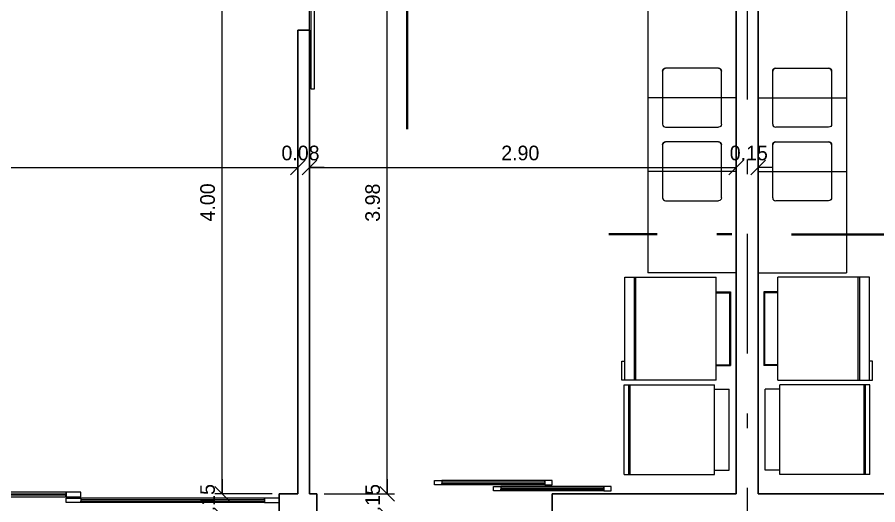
# Model space of a CAD drawing. Header units: metres. Extents: x 2.9 to 62.3, y 8 to 50.1.
# Drawn here: x 25.54 to 31.39, y 15.33 to 18.65 of the extents above; entities that cross this region are included whole.
import ezdxf
from ezdxf.enums import TextEntityAlignment as Align

# ---------------------------------------------------------------- set-up
doc = ezdxf.new("R2010")
doc.units = ezdxf.units.M
doc.header["$MEASUREMENT"] = 0
doc.linetypes.add('DGN Style 4', pattern=[1.626995, 0.812989, -0.406495, 0.001016, -0.406495])
doc.layers.get('Defpoints').update_dxf_attribs({"lineweight": 0})
for name, color, linetype, lineweight in [('00-EDIFICACOES TÉRREO', 7, 'Continuous', 0), ('24 - Textos Gerais', 7, 'Continuous', 0), ('CORNIJAS_VAR NA PLANTA PTIPO 1', 7, 'Continuous', 0), ('Cotas', 13, 'Continuous', 0), ('Level 14', 7, 'Continuous', 0), ('Level 3', 7, 'Continuous', 0), ('Level 36', 7, 'Continuous', 0), ('Level 7', 7, 'Continuous', 0)]:
    doc.layers.add(name, color=color, linetype=linetype, lineweight=lineweight)
doc.styles.add('Style-INTL_ENGINEERING', font='INTL_ENGINEERING.shx')
doc.dimstyles.get("Standard").update_dxf_attribs({"dimtxt": 0.18, "dimasz": 0.18, "dimexe": 0.18, "dimexo": 0.0625, "dimgap": 0.09, "dimtad": 0, "dimtih": 1, "dimtoh": 1, "dimdec": 4, "dimzin": 1, "dimdsep": 46, "dimtxsty": 'Standard', "dimcen": 0, "dimadec": 0, "dimazin": 0, "dimtfac": 1, "dimtdec": 4, "dimtofl": 0, "dimtmove": 0, "dimatfit": 3, "dimfxl": 0, "dimtolj": 1, "dimtzin": 1, "dimarcsym": 0})

# ---------------------------------------------------------------- blocks, each defined once
blk = doc.blocks.new('GELP')
at = {"layer": '24 - Textos Gerais', "color": 172, "linetype": 'Continuous', "lineweight": 0}
for p, q in [((0, 0.7), (0, 0.7)), ((0, 0.7), (0.67, 0.7)), ((0, 0.7), (0, 0)), ((0.57, 0.7), (0.57, 0)), ((0.58, 0.7), (0.58, 0)), ((0.65, 0.7), (0.65, 0)), ((0.67, 0.7), (0.67, 0.5695)), ((0, 0.6), (-0.1, 0.6)), ((-0.1, 0.1), (-0.1, 0.6)), ((0, 0.595), (-0.1, 0.595)), ((-0.095, 0.1), (-0.095, 0.6)), ((0.67, 0.5695), (0.65, 0.5694)), ((0, 0.105), (-0.1, 0.105)), ((0, 0.1), (-0.1, 0.1)), ((0.65, 0), (0, 0))]:
    blk.add_line(p, q, dxfattribs=at)
blk = doc.blocks.new('FREZP')
at = {"layer": '24 - Textos Gerais', "color": 172, "linetype": 'Continuous', "lineweight": 0}
for p, q in [((0.03, -0.1), (0.03, 0)), ((0.03, 0), (0.58, 0)), ((0.58, -0.1), (0.58, 0)), ((0, -0.1), (0.61, -0.1)), ((0, -0.713), (0, -0.1)), ((0.61, -0.713), (0.61, -0.1)), ((0, -0.673), (0.61, -0.673)), ((0, -0.683), (0.61, -0.683)), ((0, -0.713), (0.61, -0.713))]:
    blk.add_line(p, q, dxfattribs=at)
blk = doc.blocks.new('CUBA40')
at = {"layer": '24 - Textos Gerais', "color": 172, "linetype": 'Continuous', "lineweight": 0}
for p, q in [((0.0994, 0.18), (0.0994, -0.18)), ((0.4793, 0.2), (0.1194, 0.2)), ((0.4993, -0.18), (0.4993, 0.18)), ((0.1193, -0.2), (0.4793, -0.2))]:
    blk.add_line(p, q, dxfattribs=at)
at = {"layer": '24 - Textos Gerais', "color": 172, "linetype": 'DGN Style 4', "lineweight": 0}
blk.add_line((0, 0), (0.6, 0), dxfattribs=at)
at = {"layer": '24 - Textos Gerais', "color": 172, "linetype": 'Continuous', "lineweight": 0, "extrusion": (0, 0, -1)}
for centre, start, end in [((-0.1193, 0.18), 359.99996, 89.99995), ((-0.1193, -0.18), 269.99996, 359.99995), ((-0.4793, -0.18), 179.99996, 269.99995), ((-0.4793, -0.18), 179.99996, 269.99995)]:
    blk.add_arc(centre, 0.02, start, end, dxfattribs=at)
at = {"layer": '24 - Textos Gerais', "color": 172, "linetype": 'Continuous', "lineweight": 0}
for centre, start, end in [((0.4793, 0.18), 0.00004, 90.00004), ((0.4793, 0.18), 0.00004, 90.00004), ((0.1193, -0.18), 180.00004, 270.00004), ((0.4793, -0.18), 270.00004, 0.00004)]:
    blk.add_arc(centre, 0.02, start, end, dxfattribs=at)
blk = doc.blocks.new('CUBA40_1')
at = {"layer": '24 - Textos Gerais', "color": 172, "linetype": 'Continuous', "lineweight": 0}
for p, q in [((0.0994, 0.18), (0.0994, -0.18)), ((0.4793, 0.2), (0.1194, 0.2)), ((0.4993, -0.18), (0.4993, 0.18)), ((0.1193, -0.2), (0.4793, -0.2))]:
    blk.add_line(p, q, dxfattribs=at)
at = {"layer": '24 - Textos Gerais', "color": 172, "linetype": 'DGN Style 4', "lineweight": 0}
blk.add_line((0, 0), (0.6, 0), dxfattribs=at)
at = {"layer": '24 - Textos Gerais', "color": 172, "linetype": 'Continuous', "lineweight": 0, "extrusion": (0, 0, -1)}
for centre, start, end in [((-0.1193, 0.18), 359.99996, 89.99995), ((-0.1193, -0.18), 269.99996, 359.99995), ((-0.4793, -0.18), 179.99996, 269.99995), ((-0.4793, -0.18), 179.99996, 269.99995)]:
    blk.add_arc(centre, 0.02, start, end, dxfattribs=at)
at = {"layer": '24 - Textos Gerais', "color": 172, "linetype": 'Continuous', "lineweight": 0}
for centre, start, end in [((0.4793, 0.18), 0.00004, 90.00004), ((0.4793, 0.18), 0.00004, 90.00004), ((0.1193, -0.18), 180.00004, 270.00004), ((0.4793, -0.18), 270.00004, 0.00004)]:
    blk.add_arc(centre, 0.02, start, end, dxfattribs=at)
blk = doc.blocks.new('GELP_1')
at = {"layer": '24 - Textos Gerais', "color": 172, "linetype": 'Continuous', "lineweight": 0}
for p, q in [((0, 0.7), (0, 0.7)), ((0, 0.7), (0.67, 0.7)), ((0, 0.7), (0, 0)), ((0.57, 0.7), (0.57, 0)), ((0.58, 0.7), (0.58, 0)), ((0.65, 0.7), (0.65, 0)), ((0.67, 0.7), (0.67, 0.5695)), ((0, 0.6), (-0.1, 0.6)), ((-0.1, 0.1), (-0.1, 0.6)), ((0, 0.595), (-0.1, 0.595)), ((-0.095, 0.1), (-0.095, 0.6)), ((0.67, 0.5695), (0.65, 0.5694)), ((0, 0.105), (-0.1, 0.105)), ((0, 0.1), (-0.1, 0.1)), ((0.65, 0), (0, 0))]:
    blk.add_line(p, q, dxfattribs=at)
blk = doc.blocks.new('FREZP_1')
at = {"layer": '24 - Textos Gerais', "color": 172, "linetype": 'Continuous', "lineweight": 0}
for p, q in [((0.03, -0.1), (0.03, 0)), ((0.03, 0), (0.58, 0)), ((0.58, -0.1), (0.58, 0)), ((0, -0.1), (0.61, -0.1)), ((0, -0.713), (0, -0.1)), ((0.61, -0.713), (0.61, -0.1)), ((0, -0.673), (0.61, -0.673)), ((0, -0.683), (0.61, -0.683)), ((0, -0.713), (0.61, -0.713))]:
    blk.add_line(p, q, dxfattribs=at)
blk = doc.blocks.new('CUBA40_2')
at = {"layer": '24 - Textos Gerais', "color": 172, "linetype": 'Continuous', "lineweight": 0}
for p, q in [((0.0994, 0.18), (0.0994, -0.18)), ((0.4793, 0.2), (0.1194, 0.2)), ((0.4993, -0.18), (0.4993, 0.18)), ((0.1193, -0.2), (0.4793, -0.2))]:
    blk.add_line(p, q, dxfattribs=at)
at = {"layer": '24 - Textos Gerais', "color": 172, "linetype": 'DGN Style 4', "lineweight": 0}
blk.add_line((0, 0), (0.6, 0), dxfattribs=at)
at = {"layer": '24 - Textos Gerais', "color": 172, "linetype": 'Continuous', "lineweight": 0, "extrusion": (0, 0, -1)}
for centre, start, end in [((-0.1193, 0.18), 359.99996, 89.99995), ((-0.1193, -0.18), 269.99996, 359.99995), ((-0.4793, -0.18), 179.99996, 269.99995), ((-0.4793, -0.18), 179.99996, 269.99995)]:
    blk.add_arc(centre, 0.02, start, end, dxfattribs=at)
at = {"layer": '24 - Textos Gerais', "color": 172, "linetype": 'Continuous', "lineweight": 0}
for centre, start, end in [((0.4793, 0.18), 0.00004, 90.00004), ((0.4793, 0.18), 0.00004, 90.00004), ((0.1193, -0.18), 180.00004, 270.00004), ((0.4793, -0.18), 270.00004, 0.00004)]:
    blk.add_arc(centre, 0.02, start, end, dxfattribs=at)
blk = doc.blocks.new('CUBA40_3')
at = {"layer": '24 - Textos Gerais', "color": 172, "linetype": 'Continuous', "lineweight": 0}
for p, q in [((0.0994, 0.18), (0.0994, -0.18)), ((0.4793, 0.2), (0.1194, 0.2)), ((0.4993, -0.18), (0.4993, 0.18)), ((0.1193, -0.2), (0.4793, -0.2))]:
    blk.add_line(p, q, dxfattribs=at)
at = {"layer": '24 - Textos Gerais', "color": 172, "linetype": 'DGN Style 4', "lineweight": 0}
blk.add_line((0, 0), (0.6, 0), dxfattribs=at)
at = {"layer": '24 - Textos Gerais', "color": 172, "linetype": 'Continuous', "lineweight": 0, "extrusion": (0, 0, -1)}
for centre, start, end in [((-0.1193, 0.18), 359.99996, 89.99995), ((-0.1193, -0.18), 269.99996, 359.99995), ((-0.4793, -0.18), 179.99996, 269.99995), ((-0.4793, -0.18), 179.99996, 269.99995)]:
    blk.add_arc(centre, 0.02, start, end, dxfattribs=at)
at = {"layer": '24 - Textos Gerais', "color": 172, "linetype": 'Continuous', "lineweight": 0}
for centre, start, end in [((0.4793, 0.18), 0.00004, 90.00004), ((0.4793, 0.18), 0.00004, 90.00004), ((0.1193, -0.18), 180.00004, 270.00004), ((0.4793, -0.18), 270.00004, 0.00004)]:
    blk.add_arc(centre, 0.02, start, end, dxfattribs=at)
blk = doc.blocks.new('*U19')
at = {"layer": 'Level 36', "color": 172, "linetype": 'Continuous', "lineweight": 13}
for p, q in [((-0.675, 0.8802), (-0.675, -1)), ((0.675, 0.8802), (0.675, -1)), ((-0.075, -1), (-0.675, -1)), ((0.075, -1), (0.675, -1))]:
    blk.add_line(p, q, dxfattribs=at)
at = {"layer": 'Level 36', "color": 172, "linetype": 'Continuous', "lineweight": 0}
for p, q in [((-0.075, -1), (-0.675, -1)), ((0.075, -1), (0.675, -1))]:
    blk.add_line(p, q, dxfattribs=at)
at = {"layer": '24 - Textos Gerais', "color": 172, "linetype": 'DGN Style 4', "lineweight": 0, "rotation": 180}
for name, p in [('CUBA40', (-0.075, 0.1901)), ('CUBA40_1', (-0.075, -0.3099))]:
    blk.add_blockref(name, p, dxfattribs=at)
at = {"layer": '24 - Textos Gerais', "color": 172, "linetype": 'DGN Style 4', "lineweight": 0, "extrusion": (0, 0, -1), "rotation": 180}
for name, p in [('CUBA40_2', (-0.075, 0.1901)), ('CUBA40_3', (-0.075, -0.3099))]:
    blk.add_blockref(name, p, dxfattribs=at)
at = {"layer": '24 - Textos Gerais', "color": 172, "linetype": 'Continuous', "lineweight": 0, "xscale": 0.9580252202581632, "zscale": 0.9580252202581632, "rotation": 180}
blk.add_blockref('GELP', (-0.2097, -1.0294), dxfattribs=at)
at = {"layer": '24 - Textos Gerais', "color": 172, "linetype": 'Continuous', "lineweight": 0, "extrusion": (0, 0, -1), "xscale": 0.9580252202581632, "zscale": 0.9580252202581632, "rotation": 180}
blk.add_blockref('GELP_1', (-0.2097, -1.0294), dxfattribs=at)
at = {"layer": '24 - Textos Gerais', "color": 172, "linetype": 'Continuous', "lineweight": 0, "extrusion": (0, 0, -1), "rotation": 90}
blk.add_blockref('FREZP', (0.1222, -2.3695), dxfattribs=at)
at = {"layer": '24 - Textos Gerais', "color": 172, "linetype": 'Continuous', "lineweight": 0, "rotation": 90}
blk.add_blockref('FREZP_1', (0.1222, -2.3695), dxfattribs=at)
blk = doc.blocks.new('SC2858')
at = {"layer": '00-EDIFICACOES TÉRREO', "color": 7, "linetype": 'Continuous', "lineweight": 13, "flags": 128}
for points in [[(-0.52496, -0.01499), (-0.47498, -0.01499), (-0.47496, 0.01501), (-0.52498, 0.01501)], [(0.22506, 0.00497), (-0.475, 0.00501), (-0.47496, 0.01501), (0.22504, 0.01497)], [(0.27504, -0.01501), (0.22506, -0.01501), (0.22504, 0.01497), (0.27504, 0.01499)], [(-0.47498, -0.01499), (0.22506, -0.01501), (0.22506, -0.00501), (-0.47498, -0.00497)]]:
    blk.add_lwpolyline(points, close=True, dxfattribs=at)
blk = doc.blocks.new('SC2851')
at = {"layer": '00-EDIFICACOES TÉRREO', "color": 7, "linetype": 'Continuous', "lineweight": 13, "flags": 128}
for points in [[(-0.52498, -0.01499), (-0.475, -0.01499), (-0.47498, 0.01501), (-0.52498, 0.01501)], [(0.22504, 0.00497), (-0.475, 0.00501), (-0.47498, 0.01501), (0.22504, 0.01497)], [(0.27504, -0.01501), (0.22504, -0.01501), (0.22504, 0.01497), (0.27502, 0.01499)], [(-0.475, -0.01499), (0.22504, -0.01501), (0.22504, -0.00501), (-0.47498, -0.00497)]]:
    blk.add_lwpolyline(points, close=True, dxfattribs=at)
blk = doc.blocks.new('PM320')
at = {"layer": 'Level 14', "color": 7, "linetype": 'Continuous', "lineweight": 13, "flags": 128}
for points in [[(1.35, 0.01), (1.45, 0.01), (1.45, -0.0201), (1.35, -0.02)], [(1.45, 0.01), (2.7, 0.01), (2.7, 0), (1.45, -0.0001)], [(2.7, 0.01), (2.8, 0.01), (2.8, -0.02), (2.7, -0.02)], [(2.9, 0.0099), (2.8, 0.01), (2.8, -0.02), (2.9, -0.0201)], [(4.15, 0.01), (2.9, 0.01), (2.9, -0.0001), (4.15, -0.0001)], [(4.25, 0.01), (4.15, 0.01), (4.15, -0.02), (4.25, -0.02)], [(0.0999, -0.06), (0, -0.06), (-0.0001, -0.03), (0.1, -0.03)], [(0.1, -0.03), (1.35, -0.03), (1.35, -0.04), (0.0999, -0.04)], [(1.35, -0.05), (0.0999, -0.05), (0.0999, -0.06), (1.35, -0.06)], [(1.35, -0.06), (1.45, -0.06), (1.45, -0.03), (1.35, -0.03)], [(1.4505, -0.01), (2.7, -0.01), (2.7, -0.02), (1.4506, -0.02)], [(4.1495, -0.01), (2.9, -0.01), (2.9, -0.0201), (4.1495, -0.02)], [(4.25, -0.06), (4.15, -0.06), (4.15, -0.03), (4.25, -0.03)], [(5.5, -0.0301), (4.25, -0.0301), (4.25, -0.04), (5.5, -0.0401)], [(4.25, -0.05), (5.5, -0.0501), (5.5, -0.0601), (4.25, -0.06)], [(5.5, -0.0601), (5.6, -0.0601), (5.6, -0.0301), (5.5, -0.0301)]]:
    blk.add_lwpolyline(points, close=True, dxfattribs=at)
at = {"layer": 'Level 7', "color": 7, "linetype": 'Continuous', "lineweight": 30}
for p, q in [((0, 0), (0, -0.15)), ((5.6, 0.0001), (5.6, -0.1499))]:
    blk.add_line(p, q, dxfattribs=at)
blk = doc.blocks.new('_Oblique')
at = {"color": 0, "linetype": 'ByBlock', "lineweight": -2}
blk.add_line((0.5, 0.5), (-0.5, -0.5), dxfattribs=at)
blk = doc.blocks.new('*D428')
at = {"layer": 'Cotas', "color": 2, "linetype": 'Continuous', "lineweight": 0}
for p, q in [((27.4446, 18.5095), (27.4446, 17.5752)), ((21.1446, 18.4595), (21.1446, 17.5752)), ((21.1446, 17.6247), (27.4446, 17.6247))]:
    blk.add_line(p, q, dxfattribs=at)
at = {"layer": 'Defpoints'}
for p in [(27.4446, 18.559), (21.1446, 18.509), (24.2946, 17.6247), (27.4446, 17.6247)]:
    blk.add_point(p, dxfattribs=at)
at = {"layer": 'Cotas', "color": 2, "linetype": 'Continuous', "lineweight": 0, "xscale": 0.0995, "yscale": 0.0995, "zscale": 0.0995, "rotation": 180}
blk.add_blockref('_Oblique', (21.1446, 17.6247), dxfattribs=at)
at = {"layer": 'Cotas', "color": 2, "linetype": 'Continuous', "lineweight": 0, "xscale": 0.0995, "yscale": 0.0995, "zscale": 0.0995}
blk.add_blockref('_Oblique', (27.4446, 17.6247), dxfattribs=at)
at = {"layer": 'Cotas', "color": 2, "linetype": 'Continuous', "lineweight": 0, "style": 'Style-INTL_ENGINEERING'}
blk.add_text('6.30', height=0.0995, dxfattribs=at).set_placement((24.1457, 17.724), align=Align.MIDDLE_LEFT)
blk = doc.blocks.new('*D429')
at = {"layer": 'Cotas', "color": 2, "linetype": 'Continuous', "lineweight": 0}
for p, q in [((27.4446, 18.5095), (27.4446, 17.5752)), ((27.5246, 18.5095), (27.5246, 17.5752)), ((27.3451, 17.6247), (27.4446, 17.6247)), ((27.6241, 17.6247), (27.5246, 17.6247))]:
    blk.add_line(p, q, dxfattribs=at)
at = {"layer": 'Defpoints'}
for p in [(27.4446, 18.559), (27.5246, 18.559), (27.4845, 17.6247), (27.5246, 17.6247)]:
    blk.add_point(p, dxfattribs=at)
at = {"layer": 'Cotas', "color": 2, "linetype": 'Continuous', "lineweight": 0, "xscale": 0.0995, "yscale": 0.0995, "zscale": 0.0995}
blk.add_blockref('_Oblique', (27.4446, 17.6247), dxfattribs=at)
at = {"layer": 'Cotas', "color": 2, "linetype": 'Continuous', "lineweight": 0, "xscale": 0.0995, "yscale": 0.0995, "zscale": 0.0995, "rotation": 180}
blk.add_blockref('_Oblique', (27.5246, 17.6247), dxfattribs=at)
at = {"layer": 'Cotas', "color": 2, "linetype": 'Continuous', "lineweight": 0, "style": 'Style-INTL_ENGINEERING'}
blk.add_text('0.08', height=0.0995, dxfattribs=at).set_placement((27.3341, 17.724), align=Align.MIDDLE_LEFT)
blk = doc.blocks.new('*D430')
at = {"layer": 'Cotas', "color": 2, "linetype": 'Continuous', "lineweight": 0}
for p, q in [((27.5246, 18.5095), (27.5246, 17.5752)), ((30.4246, 17.4486), (30.4246, 17.6742)), ((27.5246, 17.6247), (30.4246, 17.6247))]:
    blk.add_line(p, q, dxfattribs=at)
at = {"layer": 'Defpoints'}
for p in [(27.5246, 18.559), (28.9746, 17.6247), (30.4246, 17.6247), (30.4246, 17.3991)]:
    blk.add_point(p, dxfattribs=at)
at = {"layer": 'Cotas', "color": 2, "linetype": 'Continuous', "lineweight": 0, "xscale": 0.0995, "yscale": 0.0995, "zscale": 0.0995, "rotation": 180}
blk.add_blockref('_Oblique', (27.5246, 17.6247), dxfattribs=at)
at = {"layer": 'Cotas', "color": 2, "linetype": 'Continuous', "lineweight": 0, "xscale": 0.0995, "yscale": 0.0995, "zscale": 0.0995}
blk.add_blockref('_Oblique', (30.4246, 17.6247), dxfattribs=at)
at = {"layer": 'Cotas', "color": 2, "linetype": 'Continuous', "lineweight": 0, "style": 'Style-INTL_ENGINEERING'}
blk.add_text('2.90', height=0.0995, dxfattribs=at).set_placement((28.8281, 17.724), align=Align.MIDDLE_LEFT)
blk = doc.blocks.new('*D431')
at = {"layer": 'Cotas', "color": 2, "linetype": 'Continuous', "lineweight": 0}
for p, q in [((30.5745, 19.3397), (30.5745, 17.5752)), ((30.4246, 17.4486), (30.4246, 17.6742)), ((30.3251, 17.6247), (30.4246, 17.6247)), ((30.6741, 17.6247), (30.5745, 17.6247))]:
    blk.add_line(p, q, dxfattribs=at)
at = {"layer": 'Defpoints'}
for p in [(30.5745, 19.3892), (30.4996, 17.6247), (30.5745, 17.6247), (30.4246, 17.3991)]:
    blk.add_point(p, dxfattribs=at)
at = {"layer": 'Cotas', "color": 2, "linetype": 'Continuous', "lineweight": 0, "xscale": 0.0995, "yscale": 0.0995, "zscale": 0.0995}
blk.add_blockref('_Oblique', (30.4246, 17.6247), dxfattribs=at)
at = {"layer": 'Cotas', "color": 2, "linetype": 'Continuous', "lineweight": 0, "xscale": 0.0995, "yscale": 0.0995, "zscale": 0.0995, "rotation": 180}
blk.add_blockref('_Oblique', (30.5745, 17.6247), dxfattribs=at)
at = {"layer": 'Cotas', "color": 2, "linetype": 'Continuous', "lineweight": 0, "style": 'Style-INTL_ENGINEERING'}
blk.add_text('0.15', height=0.0995, dxfattribs=at).set_placement((30.3815, 17.724), align=Align.MIDDLE_LEFT)
blk = doc.blocks.new('*D432')
at = {"layer": 'Cotas', "color": 2, "linetype": 'Continuous', "lineweight": 0}
for p, q in [((26.9307, 15.5085), (26.9307, 15.409)), ((27.27, 15.409), (26.8812, 15.409)), ((27.27, 15.259), (26.8812, 15.259)), ((26.9307, 15.1595), (26.9307, 15.259))]:
    blk.add_line(p, q, dxfattribs=at)
at = {"layer": 'Defpoints'}
for p in [(26.9307, 15.409), (27.3195, 15.409), (26.9307, 15.334), (27.3195, 15.259)]:
    blk.add_point(p, dxfattribs=at)
at = {"layer": 'Cotas', "color": 2, "linetype": 'Continuous', "lineweight": 0, "xscale": 0.0995, "yscale": 0.0995, "zscale": 0.0995}
for p, rotation in [((26.9307, 15.409), 270), ((26.9307, 15.259), 90)]:
    blk.add_blockref('_Oblique', p, dxfattribs=dict(at, rotation=rotation))
at = {"layer": 'Cotas', "color": 2, "linetype": 'Continuous', "lineweight": 0, "style": 'Style-INTL_ENGINEERING'}
blk.add_text('0.15', height=0.0995, rotation=90, dxfattribs=at).set_placement((26.8315, 15.216), align=Align.MIDDLE_LEFT)
blk = doc.blocks.new('*D433')
at = {"layer": 'Cotas', "color": 2, "linetype": 'Continuous', "lineweight": 0}
for p, q in [((27.3951, 19.409), (26.8812, 19.409)), ((26.9307, 15.409), (26.9307, 19.409)), ((27.27, 15.409), (26.8812, 15.409))]:
    blk.add_line(p, q, dxfattribs=at)
at = {"layer": 'Defpoints'}
for p in [(26.9307, 19.409), (27.4446, 19.409), (26.9307, 17.409), (27.3195, 15.409)]:
    blk.add_point(p, dxfattribs=at)
at = {"layer": 'Cotas', "color": 2, "linetype": 'Continuous', "lineweight": 0, "xscale": 0.0995, "yscale": 0.0995, "zscale": 0.0995}
for p, rotation in [((26.9307, 19.409), 90), ((26.9307, 15.409), 270)]:
    blk.add_blockref('_Oblique', p, dxfattribs=dict(at, rotation=rotation))
at = {"layer": 'Cotas', "color": 2, "linetype": 'Continuous', "lineweight": 0, "style": 'Style-INTL_ENGINEERING'}
blk.add_text('4.00', height=0.0995, rotation=90, dxfattribs=at).set_placement((26.8315, 17.2586), align=Align.MIDDLE_LEFT)
blk = doc.blocks.new('*D442')
at = {"layer": 'Cotas', "color": 2, "linetype": 'Continuous', "lineweight": 0}
for p, q in [((28.053, 15.5085), (28.053, 15.409)), ((27.6241, 15.409), (28.1025, 15.409)), ((27.6241, 15.259), (28.1025, 15.259)), ((28.053, 15.1595), (28.053, 15.259))]:
    blk.add_line(p, q, dxfattribs=at)
at = {"layer": 'Defpoints'}
for p in [(27.5746, 15.409), (28.053, 15.409), (28.053, 15.334), (27.5745, 15.259)]:
    blk.add_point(p, dxfattribs=at)
at = {"layer": 'Cotas', "color": 2, "linetype": 'Continuous', "lineweight": 0, "xscale": 0.0995, "yscale": 0.0995, "zscale": 0.0995}
for p, rotation in [((28.053, 15.409), 270), ((28.053, 15.259), 90)]:
    blk.add_blockref('_Oblique', p, dxfattribs=dict(at, rotation=rotation))
at = {"layer": 'Cotas', "color": 2, "linetype": 'Continuous', "lineweight": 0, "style": 'Style-INTL_ENGINEERING'}
blk.add_text('0.15', height=0.0995, rotation=90, dxfattribs=at).set_placement((27.9537, 15.216), align=Align.MIDDLE_LEFT)
blk = doc.blocks.new('*D443')
at = {"layer": 'Cotas', "color": 2, "linetype": 'Continuous', "lineweight": 0}
for p, q in [((28.34, 19.3892), (28.0035, 19.3892)), ((28.053, 15.409), (28.053, 19.3892)), ((27.6241, 15.409), (28.1025, 15.409))]:
    blk.add_line(p, q, dxfattribs=at)
at = {"layer": 'Defpoints'}
for p in [(28.053, 19.3892), (28.3895, 19.3892), (28.053, 17.3991), (27.5746, 15.409)]:
    blk.add_point(p, dxfattribs=at)
at = {"layer": 'Cotas', "color": 2, "linetype": 'Continuous', "lineweight": 0, "xscale": 0.0995, "yscale": 0.0995, "zscale": 0.0995}
for p, rotation in [((28.053, 19.3892), 90), ((28.053, 15.409), 270)]:
    blk.add_blockref('_Oblique', p, dxfattribs=dict(at, rotation=rotation))
at = {"layer": 'Cotas', "color": 2, "linetype": 'Continuous', "lineweight": 0, "style": 'Style-INTL_ENGINEERING'}
blk.add_text('3.98', height=0.0995, rotation=90, dxfattribs=at).set_placement((27.9537, 17.257), align=Align.MIDDLE_LEFT)
blk = doc.blocks.new('*U182')
at = {"layer": 'Level 3', "color": 2, "linetype": 'DGN Style 4', "lineweight": 40}
blk.add_line((-0.0555, -2.1144), (-0.053, 0.7084), dxfattribs=at)
blk = doc.blocks.new('*U183')
at = {"layer": 'Level 3', "color": 2, "linetype": 'DGN Style 4', "lineweight": 40}
blk.add_line((1.3729, -0.0666), (-0.682, -0.0647), dxfattribs=at)

msp = doc.modelspace()

# ---------------------------------------------------------------- linework, layer by layer
at = {"layer": '00-EDIFICACOES TÉRREO', "color": 7, "linetype": 'Continuous', "lineweight": 13, "flags": 128}
msp.add_lwpolyline([(27.5596, 18.959), (27.5346, 18.959), (27.5346, 18.159), (27.5596, 18.159)], close=True, dxfattribs=at)
at = {"layer": 'CORNIJAS_VAR NA PLANTA PTIPO 1', "color": 7, "linetype": 'Continuous', "lineweight": 30}
for p, q in [((30.4245, 19.3892), (30.4245, 15.409)), ((30.5745, 19.3892), (30.5745, 15.409)), ((27.5246, 18.559), (27.4445, 18.559)), ((27.4445, 18.559), (27.4445, 15.409)), ((27.5246, 18.559), (27.5246, 15.409)), ((27.4445, 15.409), (27.3195, 15.409)), ((27.5745, 15.409), (27.5246, 15.409)), ((30.4245, 15.409), (29.1745, 15.409)), ((30.5745, 15.409), (31.8246, 15.409))]:
    msp.add_line(p, q, dxfattribs=at)
at = {"layer": 'CORNIJAS_VAR NA PLANTA PTIPO 1', "color": 7, "linetype": 'Continuous', "lineweight": 0}
msp.add_line((27.5246, 18.559), (27.5246, 19.359), dxfattribs=at)
at = {"layer": 'CORNIJAS_VAR NA PLANTA PTIPO 1', "color": 7, "linetype": 'Continuous', "lineweight": 30, "flags": 128}
for points in [[(27.5746, 15.409), (27.5745, 15.259)], [(29.1745, 15.409), (29.1745, 15.259)]]:
    msp.add_lwpolyline(points, dxfattribs=at)
at = {"layer": 'Defpoints', "color": 3, "linetype": 'DGN Style 4', "lineweight": 0}
msp.add_line((30.4996, 27.5301), (30.4996, 11.4338), dxfattribs=at)

# ---------------------------------------------------------------- block references
at = {"layer": '00-EDIFICACOES TÉRREO', "color": 7, "linetype": 'Continuous', "lineweight": 13, "rotation": 180}
for name, p in [('SC2858', (28.6496, 15.484)), ('SC2851', (29.0495, 15.444))]:
    msp.add_blockref(name, p, dxfattribs=at)
at = {"layer": 'Level 3', "color": 2, "linetype": 'Continuous', "lineweight": 30}
for name, p in [('*U182', (28.2443, 19.9991)), ('*U183', (30.2413, 17.2368))]:
    msp.add_blockref(name, p, dxfattribs=at)
at = {"layer": 'Level 36', "color": 172, "linetype": 'Continuous', "lineweight": 13}
msp.add_blockref('*U19', (30.4996, 17.909), dxfattribs=at)
at = {"layer": 'Level 7', "color": 7, "linetype": 'Continuous', "lineweight": 13, "xscale": 0.9999953434767954, "yscale": 0.9999953434767954, "rotation": 0.0008004178802408002}
msp.add_blockref('PM320', (21.7196, 15.4089), dxfattribs=at)

# ---------------------------------------------------------------- dimensions: what is measured, and where the dimension line sits
at = {"layer": 'Cotas', "color": 2, "linetype": 'Continuous', "lineweight": 0}
for base, p1, p2, picture, middle in [((26.9307, 19.409), (27.3195, 15.409), (27.4445, 19.409), '*D433', (26.9307, 17.409)), ((28.053, 19.3892), (27.5746, 15.409), (28.3895, 19.3892), '*D443', (28.053, 17.3991))]:
    dim = msp.add_linear_dim(base=base, p1=p1, p2=p2, angle=90, dimstyle='Standard', override={"dimtxt": 0.0995, "dimasz": 0.0995, "dimexe": 0.0495, "dimexo": 0.0495, "dimgap": 0.0495, "dimtad": 1, "dimtih": 0, "dimtoh": 0, "dimdec": 2, "dimzin": 3, "dimtxsty": 'Style-INTL_ENGINEERING', "dimblk": 'Oblique', "dimclre": 2, "dimtdec": 2, "dimatfit": 1, "dimfrac": 2, "dimtolj": 0, "dimtzin": 3, "dimlwe": 0}, dxfattribs=at)
    dim.commit()
    dim.dimension.update_dxf_attribs({"geometry": picture, "text_midpoint": middle})
for base, p1, p2, picture, middle in [((30.5745, 17.6247), (30.4245, 17.3991), (30.5745, 19.3892), '*D431', (30.4996, 17.6247)), ((27.5246, 17.6247), (27.4445, 18.559), (27.5246, 18.559), '*D429', (27.4845, 17.6247))]:
    dim = msp.add_linear_dim(base=base, p1=p1, p2=p2, dimstyle='Standard', override={"dimtxt": 0.0995, "dimasz": 0.0995, "dimexe": 0.0495, "dimexo": 0.0495, "dimgap": 0.0495, "dimtad": 1, "dimtih": 0, "dimtoh": 0, "dimdec": 2, "dimzin": 3, "dimtxsty": 'Style-INTL_ENGINEERING', "dimblk": 'Oblique', "dimclre": 2, "dimtdec": 2, "dimatfit": 1, "dimtolj": 0, "dimtzin": 3, "dimlwe": 0}, dxfattribs=at)
    dim.commit()
    dim.dimension.update_dxf_attribs({"geometry": picture, "text_midpoint": middle, "dimtype": 160})
for base, p1, p2, picture, middle in [((27.4445, 17.6247), (21.1446, 18.509), (27.4445, 18.559), '*D428', (24.2946, 17.6247)), ((30.4245, 17.6247), (27.5246, 18.559), (30.4245, 17.3991), '*D430', (28.9746, 17.6247))]:
    dim = msp.add_linear_dim(base=base, p1=p1, p2=p2, dimstyle='Standard', override={"dimtxt": 0.0995, "dimasz": 0.0995, "dimexe": 0.0495, "dimexo": 0.0495, "dimgap": 0.0495, "dimtad": 1, "dimtih": 0, "dimtoh": 0, "dimdec": 2, "dimzin": 3, "dimtxsty": 'Style-INTL_ENGINEERING', "dimblk": 'Oblique', "dimclre": 2, "dimtdec": 2, "dimatfit": 1, "dimtolj": 0, "dimtzin": 3, "dimlwe": 0}, dxfattribs=at)
    dim.commit()
    dim.dimension.update_dxf_attribs({"geometry": picture, "text_midpoint": middle})
for base, p1, p2, picture, middle in [((26.9307, 15.409), (27.3195, 15.259), (27.3195, 15.409), '*D432', (26.9307, 15.334)), ((28.053, 15.409), (27.5745, 15.259), (27.5746, 15.409), '*D442', (28.053, 15.334))]:
    dim = msp.add_linear_dim(base=base, p1=p1, p2=p2, angle=90, dimstyle='Standard', override={"dimtxt": 0.0995, "dimasz": 0.0995, "dimexe": 0.0495, "dimexo": 0.0495, "dimgap": 0.0495, "dimtad": 1, "dimtih": 0, "dimtoh": 0, "dimdec": 2, "dimzin": 3, "dimtxsty": 'Style-INTL_ENGINEERING', "dimblk": 'Oblique', "dimclre": 2, "dimtdec": 2, "dimatfit": 1, "dimfrac": 2, "dimtolj": 0, "dimtzin": 3, "dimlwe": 0}, dxfattribs=at)
    dim.commit()
    dim.dimension.update_dxf_attribs({"geometry": picture, "text_midpoint": middle, "dimtype": 160})

doc.saveas('drawing.dxf')
